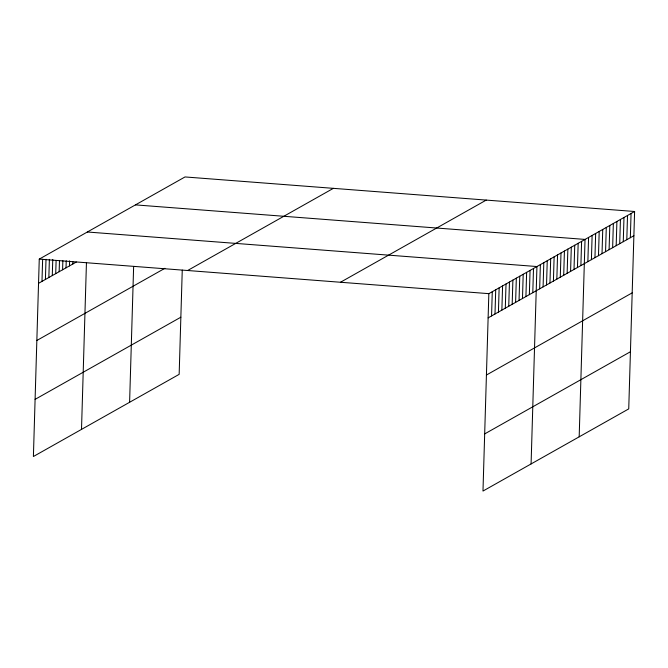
<?xml version="1.0" encoding="UTF-8"?>
<svg xmlns="http://www.w3.org/2000/svg" width="668" height="668" viewBox="0 0 668 668"><rect width="100%" height="100%" fill="white"/><g stroke="black" fill="none" stroke-linecap="round" stroke-linejoin="round"><path stroke-width="1" d="M634.6 211.489L488.842 293.653L482.981 491.055L628.738 408.891L634.6 211.489L185.019 176.945L39.262 259.109L33.4 456.511L179.158 374.347L182.255 270.097M41.975 281.395L42.635 259.192M45.407 279.458L46.008 259.276M48.847 277.529L49.39 259.351M52.279 275.592L52.764 259.434M55.72 273.655L56.112 260.528M59.151 271.717L59.485 260.612M62.592 269.78L62.859 260.695M66.023 267.843L66.232 260.779M69.464 265.906L69.614 260.854M72.895 263.969L72.954 261.948M81.504 429.399L86.456 262.457M129.6 402.286L133.633 266.515M491.556 315.939L492.274 291.716M494.996 314.002L495.714 289.778M498.428 312.065L499.146 287.841M501.868 310.127L502.586 285.904M505.3 308.19L506.018 283.967M508.74 306.253L509.459 282.03M512.172 304.316L512.89 280.092M515.604 302.379L516.331 278.155M519.044 300.45L519.762 276.218M522.476 298.512L523.203 274.281M525.916 296.575L526.635 272.344M529.348 294.638L530.066 270.406M532.788 292.701L533.507 268.469M531.085 463.943L536.938 266.54L87.358 231.996M539.66 288.826L540.379 264.603M543.092 286.889L543.81 262.666M546.533 284.952L547.251 260.729M549.964 283.015L550.683 258.792M553.405 281.078L554.123 256.854M556.836 279.14L557.555 254.917M560.277 277.203L560.995 252.98M563.708 275.266L564.427 251.043M567.14 273.329L567.867 249.106M570.581 271.392L571.299 247.168M574.012 269.463L574.739 245.231M577.453 267.526L578.171 243.294M580.884 265.588L581.603 241.357M579.181 436.83L585.043 239.42L135.462 204.884M587.865 261.656L588.583 237.424M591.405 259.66L592.124 235.428M594.946 257.664L595.664 233.433M598.486 255.669L599.204 231.445M602.018 253.673L602.745 229.45M605.559 251.677L606.285 227.454M609.099 249.682L609.817 225.458M612.639 247.686L613.358 223.463M616.18 245.69L616.898 221.467M619.72 243.695L620.438 219.471M623.261 241.699L623.979 217.476M626.801 239.703L627.519 215.48M630.341 237.708L631.06 213.484M38.544 283.332L76.336 262.031M36.84 340.48L164.904 268.302M187.624 270.507L333.382 188.343M35.095 399.364L180.853 317.2M340.48 282.255L486.237 200.091M488.124 317.876L633.882 235.712M486.429 375.024L632.187 292.86M484.676 433.908L630.433 351.744M39.262 259.109L488.842 293.653"/></g></svg>
